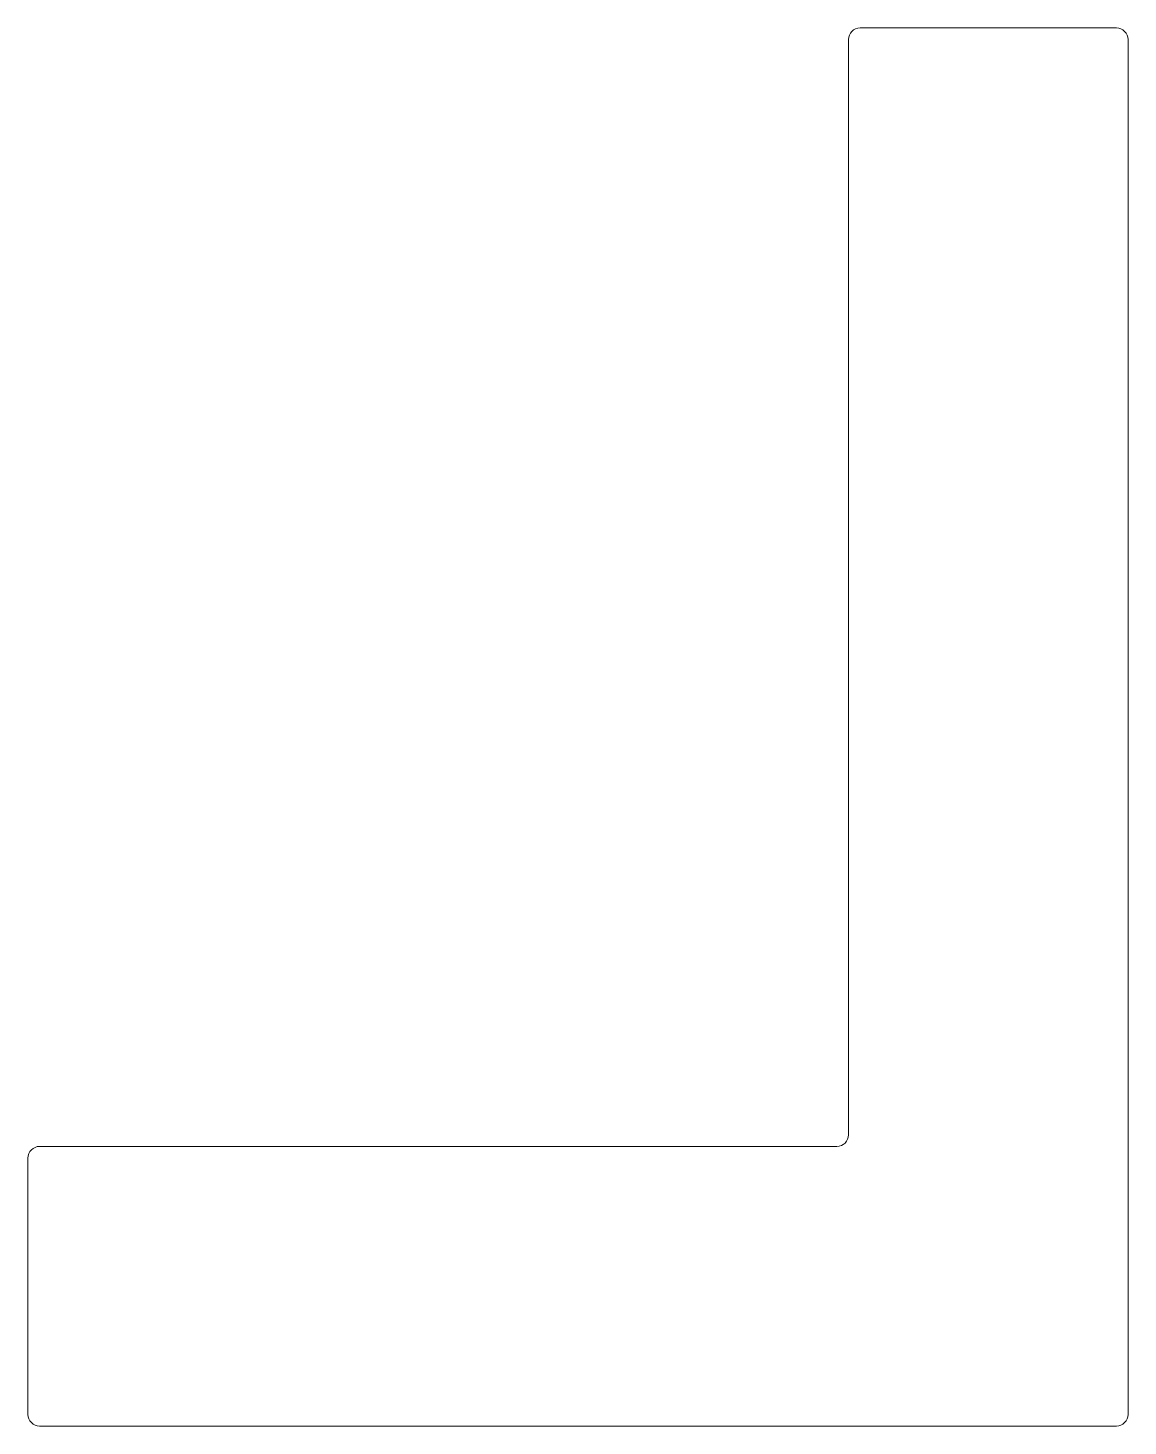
# Model space of a CAD drawing. Header units: inches. Extents: x 163.5 to 210.7, y 493.1 to 553.1.
import ezdxf

# ---------------------------------------------------------------- set-up
doc = ezdxf.new("R2010")
doc.units = ezdxf.units.IN
doc.header["$MEASUREMENT"] = 0
doc.layers.get('0').update_dxf_attribs({"color": 1, "lineweight": 9})

msp = doc.modelspace()

# ---------------------------------------------------------------- linework, layer by layer
at = {"lineweight": 5}
for p, q in [((198.673, 505.607), (198.673, 552.607)), ((199.173, 553.107), (210.173, 553.107)), ((210.673, 552.607), (210.673, 493.607)), ((163.455, 504.607), (163.455, 493.607)), ((163.955, 505.107), (198.173, 505.107)), ((163.955, 493.107), (210.173, 493.107))]:
    msp.add_line(p, q, dxfattribs=at)
for centre, start, end in [((199.173, 552.607), 90, 180), ((210.173, 552.607), 0, 90), ((198.173, 505.607), 270, 0), ((163.955, 504.607), 90, 180), ((163.955, 493.607), 180, 270), ((210.173, 493.607), 270, 0)]:
    msp.add_arc(centre, 0.5, start, end, dxfattribs=at)

doc.saveas('drawing.dxf')
